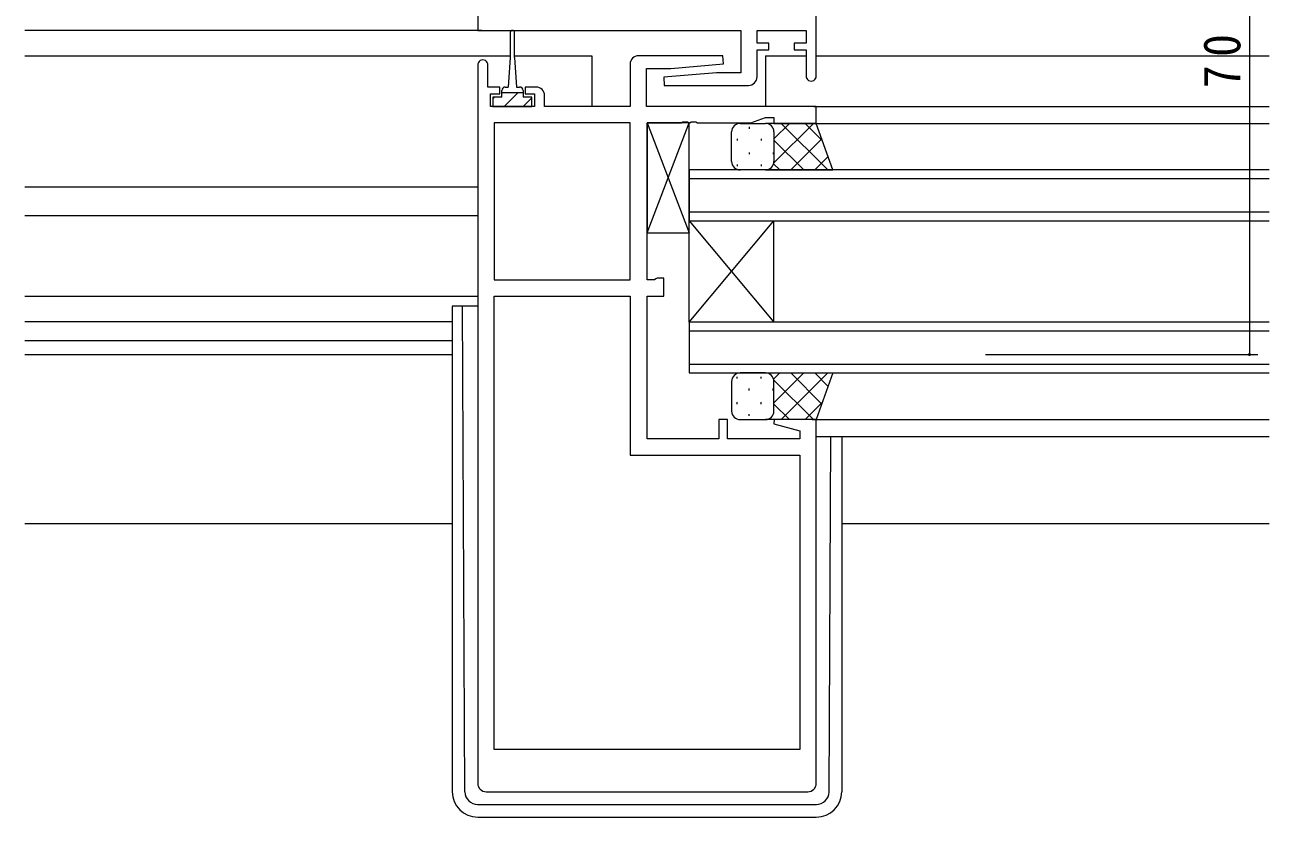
# Model space of a CAD drawing. Units: millimetres, scale not verified. Extents: x -567 to 567, y -403 to 403.
# Drawn here: x 121.3 to 268.3, y -210.4 to -116.7 of the extents above; entities that cross this region are included whole.
import ezdxf

# ---------------------------------------------------------------- set-up
doc = ezdxf.new("R2010")
doc.units = ezdxf.units.MM
doc.header["$LTSCALE"] = 2
for name, color, linetype, lineweight in [('0-3_YKK_11', 7, 'Continuous', 18), ('0-4_YKK_12', 2, 'Continuous', 18), ('0-5_YKK_13', 4, 'Continuous', 18), ('0-6_YKK_D', 6, 'Continuous', 18)]:
    doc.layers.add(name, color=color, linetype=linetype, lineweight=lineweight)
doc.styles.add('ＭＳ ゴシック', font='')
doc.styles.get('ＭＳ ゴシック').set_extended_font_data('MS Gothic')

msp = doc.modelspace()

# ---------------------------------------------------------------- linework, layer by layer
at = {"layer": '0-3_YKK_11'}
for p, q in [((214.764, -122.784), (214.764, -95.984)), ((174.764, -115.384), (174.764, -117.384)), ((174.764, -117.384), (205.834, -117.384)), ((205.834, -117.384), (205.834, -122.384)), ((207.764, -117.384), (213.564, -117.384)), ((207.764, -118.884), (207.764, -117.384)), ((213.564, -117.384), (213.564, -118.884)), ((209.164, -118.884), (207.764, -118.884)), ((209.164, -119.684), (209.164, -118.884)), ((212.164, -118.884), (212.164, -119.684)), ((213.564, -118.884), (212.164, -118.884)), ((203.742, -120.384), (193.764, -120.384)), ((203.784, -121.341), (203.742, -120.384)), ((207.764, -119.684), (209.164, -119.684)), ((207.764, -122.884), (207.764, -119.684)), ((212.164, -119.684), (213.564, -119.684)), ((213.564, -119.684), (213.564, -122.784)), ((174.764, -121.484), (174.764, -206.384)), ((175.964, -124.084), (175.964, -121.484)), ((192.764, -121.384), (192.764, -126.384)), ((194.694, -121.884), (197.571, -121.884)), ((194.694, -126.384), (194.694, -121.884)), ((197.571, -121.884), (203.784, -121.341)), ((202.957, -122.384), (196.744, -122.928)), ((196.744, -122.928), (196.786, -123.884)), ((205.834, -122.384), (202.957, -122.384)), ((177.364, -124.084), (175.964, -124.084)), ((176.264, -124.884), (177.364, -124.884)), ((176.264, -126.384), (176.264, -124.884)), ((177.364, -124.884), (177.364, -124.084)), ((180.364, -124.084), (180.364, -124.884)), ((181.664, -124.084), (180.364, -124.084)), ((180.364, -124.884), (181.464, -124.884)), ((181.464, -124.884), (181.464, -126.384)), ((196.786, -123.884), (206.764, -123.884)), ((181.464, -126.384), (176.264, -126.384)), ((182.664, -126.384), (182.664, -125.084)), ((192.764, -126.384), (182.664, -126.384)), ((214.764, -126.384), (194.694, -126.384)), ((214.764, -128.384), (214.764, -126.384)), ((207.033, -128.314), (208.764, -127.684)), ((208.764, -127.684), (209.764, -127.684)), ((209.764, -127.684), (209.764, -128.384)), ((176.694, -128.314), (176.694, -146.854)), ((192.764, -128.314), (176.694, -128.314)), ((176.694, -128.314), (176.694, -146.854)), ((192.764, -146.854), (192.764, -128.314)), ((194.764, -128.314), (198.806, -128.314)), ((194.764, -146.854), (194.764, -128.314)), ((198.806, -128.314), (198.989, -128.194)), ((198.989, -128.194), (199.539, -128.194)), ((199.539, -128.194), (199.722, -128.314)), ((199.722, -128.314), (199.806, -128.314)), ((199.806, -128.314), (199.989, -128.194)), ((199.989, -128.194), (200.539, -128.194)), ((200.539, -128.194), (200.722, -128.314)), ((200.722, -128.314), (207.033, -128.314)), ((209.764, -128.384), (214.764, -128.384)), ((176.694, -146.854), (192.764, -146.854)), ((195.637, -146.854), (194.764, -146.854)), ((195.801, -146.769), (195.637, -146.854)), ((195.964, -146.684), (195.801, -146.769)), ((196.764, -146.684), (195.964, -146.684)), ((196.764, -148.784), (196.764, -146.684)), ((176.694, -202.384), (176.694, -148.784)), ((176.694, -148.784), (192.764, -148.784)), ((176.694, -202.384), (176.694, -148.784)), ((192.764, -148.784), (192.764, -167.584)), ((194.764, -148.784), (196.764, -148.784)), ((194.764, -165.654), (194.764, -148.784)), ((203.264, -163.384), (203.264, -165.654)), ((204.264, -163.384), (203.264, -163.384)), ((204.264, -165.654), (204.264, -163.384)), ((209.804, -163.384), (209.735, -163.907)), ((209.735, -163.907), (212.834, -164.737)), ((214.764, -163.384), (209.804, -163.384)), ((214.764, -206.384), (214.764, -163.384)), ((203.264, -165.654), (194.764, -165.654)), ((212.834, -165.654), (204.264, -165.654)), ((212.834, -164.737), (212.834, -165.654)), ((192.764, -167.584), (212.834, -167.584)), ((212.834, -167.584), (212.834, -202.384)), ((212.834, -202.384), (176.694, -202.384)), ((175.764, -207.384), (213.764, -207.384))]:
    msp.add_line(p, q, dxfattribs=at)
for centre, radius, start, end in [((193.764, -121.384), 1, 90.00001, 179.99999), ((175.364, -121.484), 0.6, 359.99999, 180.00001), ((206.764, -122.884), 1, 270.00001, 359.99999), ((214.164, -122.784), 0.6, 179.99999, 0.00001), ((181.664, -125.084), 1, 0.00001, 89.99999), ((175.764, -206.384), 1, 180.00001, 269.99999), ((213.764, -206.384), 1, 270.00001, 359.99999)]:
    msp.add_arc(centre, radius, start, end, dxfattribs=at)
at = {"layer": '0-4_YKK_12'}
for p, q in [((175.264, -117.384), (121.264, -117.384)), ((121.264, -120.384), (178.614, -120.384)), ((121.264, -120.384), (178.614, -120.384)), ((179.114, -120.384), (188.264, -120.384)), ((188.264, -120.384), (188.264, -126.384)), ((208.764, -120.384), (208.764, -126.384)), ((208.764, -120.384), (213.564, -120.384)), ((214.764, -120.384), (268.264, -120.384)), ((214.764, -120.384), (268.264, -120.384)), ((214.464, -126.384), (268.264, -126.384)), ((214.264, -128.384), (268.264, -128.384)), ((199.765, -133.884), (199.765, -139.884)), ((268.264, -133.884), (199.765, -133.884)), ((199.765, -134.884), (268.264, -134.884)), ((121.264, -135.884), (174.764, -135.884)), ((121.264, -135.884), (174.764, -135.884)), ((121.264, -139.284), (174.764, -139.284)), ((121.264, -139.284), (174.764, -139.284)), ((268.264, -138.884), (199.765, -138.884)), ((199.765, -139.884), (209.765, -151.884)), ((199.765, -151.884), (209.765, -139.884)), ((199.765, -151.884), (199.765, -139.884)), ((199.765, -139.884), (268.264, -139.884)), ((209.765, -151.884), (209.765, -139.884)), ((121.264, -151.784), (171.765, -151.784)), ((121.264, -151.784), (171.765, -151.784)), ((199.765, -151.884), (199.765, -157.884)), ((268.264, -151.884), (199.765, -151.884)), ((121.264, -154.054), (171.765, -154.054)), ((121.264, -154.054), (171.765, -154.054)), ((199.765, -152.884), (268.264, -152.884)), ((121.264, -155.684), (171.765, -155.684)), ((121.264, -155.684), (171.765, -155.684)), ((268.264, -156.884), (199.765, -156.884)), ((199.765, -157.884), (268.264, -157.884)), ((214.264, -163.384), (268.264, -163.384)), ((214.764, -165.384), (268.264, -165.384)), ((121.264, -175.684), (171.764, -175.684)), ((217.764, -175.684), (268.264, -175.684))]:
    msp.add_line(p, q, dxfattribs=at)
at = {"layer": '0-5_YKK_13'}
for p, q in [((178.614, -117.634), (178.614, -120.584)), ((179.114, -120.584), (179.114, -117.634)), ((178.614, -120.584), (178.364, -124.084)), ((179.114, -120.584), (179.364, -124.084)), ((177.614, -125.284), (177.614, -124.484)), ((180.114, -124.784), (177.614, -124.784)), ((178.014, -124.084), (178.364, -124.084)), ((179.488, -124.784), (178.864, -125.408)), ((179.364, -124.084), (179.714, -124.084)), ((180.114, -124.484), (180.114, -125.284)), ((176.564, -125.284), (176.564, -126.384)), ((177.614, -125.284), (176.564, -125.284)), ((176.743, -125.284), (176.564, -125.463)), ((176.564, -126.384), (181.164, -126.384)), ((178.864, -125.408), (177.888, -126.384)), ((181.164, -125.284), (180.114, -125.284)), ((181.164, -125.353), (180.133, -126.384)), ((181.164, -126.384), (181.164, -125.284)), ((194.764, -128.314), (199.764, -141.314)), ((194.764, -141.314), (199.764, -128.314)), ((194.764, -128.314), (194.764, -141.314)), ((199.764, -128.314), (194.764, -128.314)), ((199.764, -141.314), (199.764, -128.314)), ((205.764, -128.384), (208.764, -128.384)), ((206.844, -128.804), (206.844, -129.004)), ((214.764, -128.384), (208.764, -128.384)), ((208.766, -128.384), (208.766, -128.384)), ((209.674, -128.97), (209.674, -129.004)), ((211.595, -128.384), (209.764, -130.215)), ((214.423, -128.384), (209.764, -133.043)), ((216.112, -133.884), (210.612, -128.384)), ((215.5, -130.444), (213.44, -128.384)), ((216.728, -133.884), (214.764, -128.384)), ((204.764, -132.886), (204.764, -129.384)), ((205.429, -130.219), (205.429, -130.419)), ((208.259, -130.219), (208.259, -130.419)), ((209.764, -129.384), (209.764, -132.884)), ((213.283, -133.884), (209.764, -130.365)), ((215.419, -130.217), (211.751, -133.884)), ((206.844, -131.834), (206.844, -132.034)), ((209.674, -131.834), (209.674, -132.034)), ((205.429, -133.249), (205.429, -133.449)), ((208.259, -133.249), (208.259, -133.449)), ((210.455, -133.884), (209.764, -133.194)), ((216.163, -132.301), (214.58, -133.884)), ((208.764, -133.884), (205.764, -133.884)), ((208.764, -133.884), (216.728, -133.884)), ((194.764, -141.314), (199.764, -141.314)), ((121.264, -148.784), (174.764, -148.784)), ((173.257, -207.389), (172.979, -150.033)), ((205.429, -158.519), (205.429, -158.319)), ((208.764, -157.884), (205.764, -157.884)), ((208.259, -158.519), (208.259, -158.319)), ((208.764, -157.884), (216.728, -157.884)), ((210.455, -157.884), (209.764, -158.575)), ((213.283, -157.884), (209.764, -161.403)), ((214.423, -163.384), (209.764, -158.725)), ((216.112, -157.884), (210.612, -163.384)), ((215.419, -161.552), (211.751, -157.884)), ((216.163, -159.468), (214.58, -157.884)), ((216.728, -157.884), (214.764, -163.384)), ((204.764, -158.883), (204.764, -162.384)), ((206.844, -159.934), (206.844, -159.734)), ((209.674, -159.934), (209.674, -159.734)), ((209.764, -162.384), (209.764, -158.884)), ((205.429, -161.549), (205.429, -161.349)), ((208.259, -161.549), (208.259, -161.349)), ((211.595, -163.384), (209.764, -161.554)), ((215.5, -161.325), (213.44, -163.384)), ((206.844, -162.964), (206.844, -162.764)), ((209.674, -162.799), (209.674, -162.764)), ((205.764, -163.384), (208.764, -163.384)), ((214.764, -163.384), (208.764, -163.384)), ((208.766, -163.384), (208.766, -163.384)), ((216.271, -207.389), (216.475, -165.384)), ((217.764, -165.384), (217.764, -207.382)), ((174.757, -208.882), (214.771, -208.882)), ((174.764, -210.382), (214.764, -210.382))]:
    msp.add_line(p, q, dxfattribs=at)
msp.add_lwpolyline([(174.764, -149.99), (171.764, -149.99), (171.764, -207.382)], dxfattribs=at)
for centre, radius, start, end in [((178.864, -117.634), 0.25, 0, 180), ((178.014, -124.484), 0.4, 90, 180), ((179.714, -124.484), 0.4, 0, 90), ((205.764, -129.384), 1, 89.9999, 179.9999), ((208.764, -129.384), 1, 359.9999, 89.9999), ((205.764, -132.884), 1, 179.9999, 269.9999), ((208.764, -132.884), 1, 269.9999, 359.9999), ((205.764, -158.884), 1, 90.0001, 180.0001), ((208.764, -158.884), 1, 0.0001, 90.0001), ((205.764, -162.384), 1, 180.0001, 270.0001), ((208.764, -162.384), 1, 270.0001, 0.0001), ((174.764, -207.382), 3, 180, 270), ((174.757, -207.382), 1.5, 180.27724, 270), ((214.764, -207.382), 3, 270, 0), ((214.771, -207.382), 1.5, 270, 359.72276)]:
    msp.add_arc(centre, radius, start, end, dxfattribs=at)
at = {"layer": '0-6_YKK_D'}
for p, q in [((265.939, -85.684), (265.939, -155.684)), ((234.764, -155.684), (266.939, -155.684))]:
    msp.add_line(p, q, dxfattribs=at)
for start, end in [(90, 270), (270, 90)]:
    msp.add_arc((265.939, -155.684), 0.106, start, end, dxfattribs=at)

# ---------------------------------------------------------------- texts
at = {"layer": '0-6_YKK_D', "color": 7, "insert": (264.939, -124.204), "char_height": 4.399, "attachment_point": 7, "rotation": 90, "style": 'ＭＳ ゴシック'}
msp.add_mtext('\\T1.37;\\W0.9;70', dxfattribs=at)

doc.saveas('drawing.dxf')
